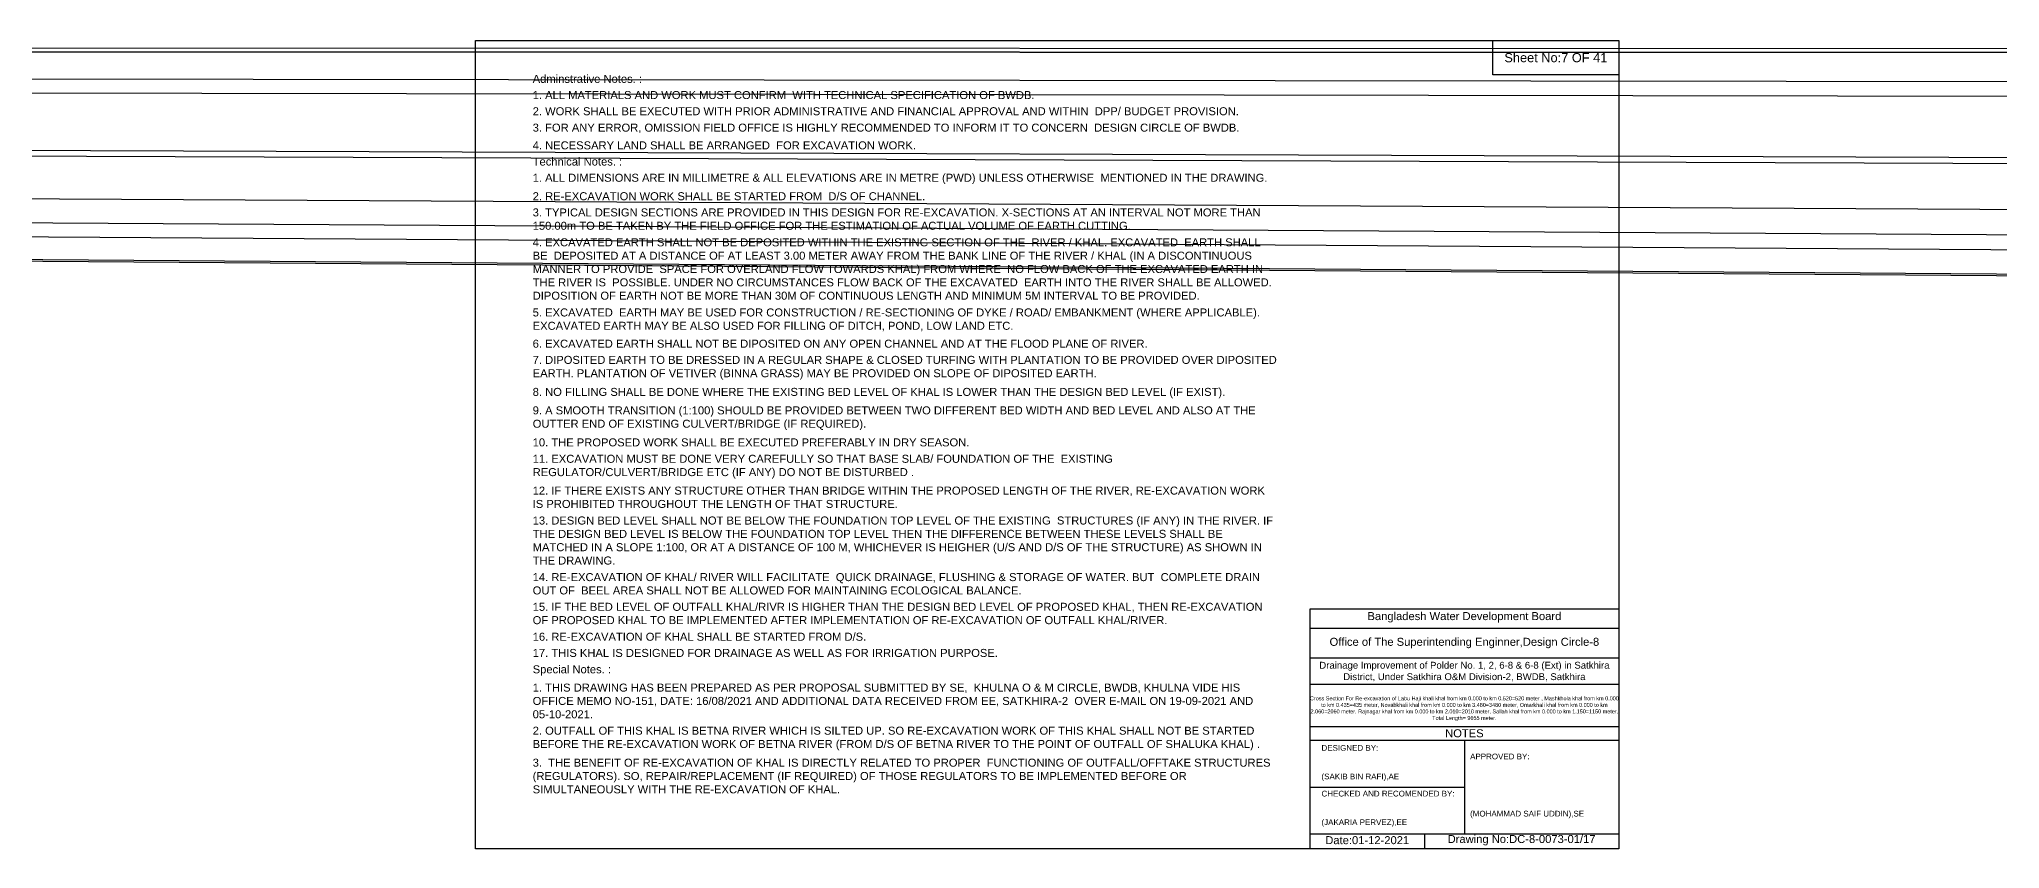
# Model space of a CAD drawing. Header units: inches. Extents: x 0 to 506000, y -4242 to 7.
# Drawn here: x 157710 to 168000, y -4242 to 7 of the extents above; entities that cross this region are included whole.
import ezdxf

# ---------------------------------------------------------------- set-up
doc = ezdxf.new("R2010")
doc.units = ezdxf.units.IN
doc.header["$LTSCALE"] = 7
doc.header["$MEASUREMENT"] = 0
doc.layers.add('Cross Section Labels', color=7, linetype='Continuous', lineweight=9)
doc.styles.get("Standard").update_dxf_attribs({"font": 'arial.ttf'})
doc.dimstyles.get("Standard").update_dxf_attribs({"dimtxt": 0.18, "dimasz": 0.18, "dimexe": 0.18, "dimexo": 0.0625, "dimgap": 0.09, "dimtad": 0, "dimtih": 1, "dimtoh": 1, "dimdec": 4, "dimzin": 0, "dimdsep": 46, "dimtxsty": 'Standard', "dimcen": 0.09, "dimadec": 0, "dimazin": 0, "dimtfac": 1, "dimtdec": 4, "dimtofl": 0, "dimtmove": 0, "dimatfit": 3, "dimfxl": 1, "dimtolj": 1, "dimtzin": 0, "dimarcsym": 0})

msp = doc.modelspace()

# ---------------------------------------------------------------- linework, layer by layer
for points in [[(160000, 0), (166000, 0), (166000, -4242), (160000, -4242)], [(165340, 0), (166000, 0), (166000, -180), (165340, -180)]]:
    msp.add_lwpolyline(points, close=True)
for points in [[(164380, -4242), (164380, -2982), (166000, -2982)], [(164380, -3084), (166000, -3084)], [(164380, -3240), (166000, -3240)], [(164380, -3378), (166000, -3378)], [(164380, -3600), (166000, -3600)], [(164380, -3672), (166000, -3672)], [(165190, -3672), (165190, -4164)], [(164380, -3918), (165190, -3918)], [(164380, -4164), (166000, -4164)], [(164980, -4164), (164980, -4242)]]:
    msp.add_lwpolyline(points)

# ---------------------------------------------------------------- texts
at = {"attachment_point": 5}
for s, insert, char_height in [('Sheet No:7 OF 41', (165670, -90), 48), ('Bangladesh Water Development Board', (165190, -3027), 42), ('Office of The Superintending Enginner,Design Circle-8', (165190, -3162), 42)]:
    msp.add_mtext(s, dxfattribs=dict(at, insert=insert, char_height=char_height))
for s, insert, char_height, width, attachment_point in [('Adminstrative Notes. :', (160300, -180), 42, 3900, 1), ('1. ALL MATERIALS AND WORK MUST CONFIRM  WITH TECHNICAL SPECIFICATION OF BWDB.', (160300, -265), 42, 3900, 1), ('2. WORK SHALL BE EXECUTED WITH PRIOR ADMINISTRATIVE AND FINANCIAL APPROVAL AND WITHIN  DPP/ BUDGET PROVISION.', (160300, -350), 42, 3900, 1), ('3. FOR ANY ERROR, OMISSION FIELD OFFICE IS HIGHLY RECOMMENDED TO INFORM IT TO CONCERN  DESIGN CIRCLE OF BWDB.', (160300, -436), 42, 3900, 1), ('4. NECESSARY LAND SHALL BE ARRANGED  FOR EXCAVATION WORK. ', (160300, -529), 42, 3900, 1), ('Technical Notes. :', (160300, -614), 42, 3900, 1), ('1. ALL DIMENSIONS ARE IN MILLIMETRE & ALL ELEVATIONS ARE IN METRE (PWD) UNLESS OTHERWISE  MENTIONED IN THE DRAWING.', (160300, -699), 42, 3900, 1), ('2. RE-EXCAVATION WORK SHALL BE STARTED FROM  D/S OF CHANNEL.', (160300, -796), 42, 3900, 1), ('3. TYPICAL DESIGN SECTIONS ARE PROVIDED IN THIS DESIGN FOR RE-EXCAVATION. X-SECTIONS AT AN INTERVAL NOT MORE THAN 150.00m TO BE TAKEN BY THE FIELD OFFICE FOR THE ESTIMATION OF ACTUAL VOLUME OF EARTH CUTTING.', (160300, -881), 42, 3900, 1), ('4. EXCAVATED EARTH SHALL NOT BE DEPOSITED WITHIN THE EXISTING SECTION OF THE  RIVER / KHAL. EXCAVATED  EARTH SHALL BE  DEPOSITED AT A DISTANCE OF AT LEAST 3.00 METER AWAY FROM THE BANK LINE OF THE RIVER / KHAL (IN A DISCONTINUOUS  MANNER TO PROVIDE  SPACE FOR OVERLAND FLOW TOWARDS KHAL) FROM WHERE  NO FLOW BACK OF THE EXCAVATED EARTH IN THE RIVER IS  POSSIBLE. UNDER NO CIRCUMSTANCES FLOW BACK OF THE EXCAVATED  EARTH INTO THE RIVER SHALL BE ALLOWED. DIPOSITION OF EARTH NOT BE MORE THAN 30M OF CONTINUOUS LENGTH AND MINIMUM 5M INTERVAL TO BE PROVIDED.', (160300, -1038), 42, 3900, 1), ('5. EXCAVATED  EARTH MAY BE USED FOR CONSTRUCTION / RE-SECTIONING OF DYKE / ROAD/ EMBANKMENT (WHERE APPLICABLE). EXCAVATED EARTH MAY BE ALSO USED FOR FILLING OF DITCH, POND, LOW LAND ETC.', (160300, -1406), 42, 3900, 1), ('6. EXCAVATED EARTH SHALL NOT BE DIPOSITED ON ANY OPEN CHANNEL AND AT THE FLOOD PLANE OF RIVER.', (160300, -1570), 42, 3900, 1), ('7. DIPOSITED EARTH TO BE DRESSED IN A REGULAR SHAPE & CLOSED TURFING WITH PLANTATION TO BE PROVIDED OVER DIPOSITED EARTH. PLANTATION OF VETIVER (BINNA GRASS) MAY BE PROVIDED ON SLOPE OF DIPOSITED EARTH.^J', (160300, -1655), 42, 3900, 1), ('8. NO FILLING SHALL BE DONE WHERE THE EXISTING BED LEVEL OF KHAL IS LOWER THAN THE DESIGN BED LEVEL (IF EXIST).', (160300, -1823), 42, 3900, 1), ('9. A SMOOTH TRANSITION (1:100) SHOULD BE PROVIDED BETWEEN TWO DIFFERENT BED WIDTH AND BED LEVEL AND ALSO AT THE OUTTER END OF EXISTING CULVERT/BRIDGE (IF REQUIRED).', (160300, -1920), 42, 3900, 1), ('10. THE PROPOSED WORK SHALL BE EXECUTED PREFERABLY IN DRY SEASON.', (160300, -2088), 42, 3900, 1), ('11. EXCAVATION MUST BE DONE VERY CAREFULLY SO THAT BASE SLAB/ FOUNDATION OF THE  EXISTING REGULATOR/CULVERT/BRIDGE ETC (IF ANY) DO NOT BE DISTURBED .^J', (160300, -2174), 42, 3900, 1), ('12. IF THERE EXISTS ANY STRUCTURE OTHER THAN BRIDGE WITHIN THE PROPOSED LENGTH OF THE RIVER, RE-EXCAVATION WORK IS PROHIBITED THROUGHOUT THE LENGTH OF THAT STRUCTURE.', (160300, -2341), 42, 3900, 1), ('13. DESIGN BED LEVEL SHALL NOT BE BELOW THE FOUNDATION TOP LEVEL OF THE EXISTING  STRUCTURES (IF ANY) IN THE RIVER. IF THE DESIGN BED LEVEL IS BELOW THE FOUNDATION TOP LEVEL THEN THE DIFFERENCE BETWEEN THESE LEVELS SHALL BE MATCHED IN A SLOPE 1:100, OR AT A DISTANCE OF 100 M, WHICHEVER IS HEIGHER (U/S AND D/S OF THE STRUCTURE) AS SHOWN IN THE DRAWING.', (160300, -2498), 42, 3900, 1), ('14. RE-EXCAVATION OF KHAL/ RIVER WILL FACILITATE  QUICK DRAINAGE, FLUSHING & STORAGE OF WATER. BUT  COMPLETE DRAIN OUT OF  BEEL AREA SHALL NOT BE ALLOWED FOR MAINTAINING ECOLOGICAL BALANCE.', (160300, -2795), 42, 3900, 1), ('15. IF THE BED LEVEL OF OUTFALL KHAL/RIVR IS HIGHER THAN THE DESIGN BED LEVEL OF PROPOSED KHAL, THEN RE-EXCAVATION OF PROPOSED KHAL TO BE IMPLEMENTED AFTER IMPLEMENTATION OF RE-EXCAVATION OF OUTFALL KHAL/RIVER.', (160300, -2951), 42, 3900, 1), ('16. RE-EXCAVATION OF KHAL SHALL BE STARTED FROM D/S.', (160300, -3108), 42, 3900, 1), ('Special Notes. :', (160300, -3279), 42, 3900, 1), ('17. THIS KHAL IS DESIGNED FOR DRAINAGE AS WELL AS FOR IRRIGATION PURPOSE.^J', (160300, -3193), 42, 3900, 1), ('Drainage Improvement of Polder No. 1, 2, 6-8 & 6-8 (Ext) in Satkhira District, Under Satkhira O&M Division-2, BWDB, Satkhira', (165190, -3312), 36, 1680, 5), ('1. THIS DRAWING HAS BEEN PREPARED AS PER PROPOSAL SUBMITTED BY SE,  KHULNA O & M CIRCLE, BWDB, KHULNA VIDE HIS OFFICE MEMO NO-151, DATE: 16/08/2021 AND ADDITIONAL DATA RECEIVED FROM EE, SATKHIRA-2  OVER E-MAIL ON 19-09-2021 AND 05-10-2021.^J', (160300, -3375), 42, 3900, 1), ('Cross Section For Re-excavation of Labu Haji khali khal from km 0.000 to km 0.520=520 meter , Mashkhola khal from km 0.000 to km 0.435=435 meter, Novabkhali khal from km 0.000 to km 3.480=3480 meter, Omarkhali khal from km 0.000 to km 2.060=2060 meter, Rajnagar khal from km 0.000 to km 2.010=2010 meter, Sallah khal from km 0.000 to km 1.150=1150 meter, Total Length= 9655 meter. ', (165190, -3507), 20.561, 1620, 5), ('2. OUTFALL OF THIS KHAL IS BETNA RIVER WHICH IS SILTED UP. SO RE-EXCAVATION WORK OF THIS KHAL SHALL NOT BE STARTED BEFORE THE RE-EXCAVATION WORK OF BETNA RIVER (FROM D/S OF BETNA RIVER TO THE POINT OF OUTFALL OF SHALUKA KHAL) .   ', (160300, -3601), 42, 3900, 1), ('DESIGNED BY:^J^J^J(SAKIB BIN RAFI),AE', (164440, -3792), 30, 840, 4), ('NOTES', (165190, -3636), 42, 1680, 5), ('3.  THE BENEFIT OF RE-EXCAVATION OF KHAL IS DIRECTLY RELATED TO PROPER  FUNCTIONING OF OUTFALL/OFFTAKE STRUCTURES (REGULATORS). SO, REPAIR/REPLACEMENT (IF REQUIRED) OF THOSE REGULATORS TO BE IMPLEMENTED BEFORE OR SIMULTANEOUSLY WITH THE RE-EXCAVATION OF KHAL.        ', (160300, -3769), 42, 3900, 1), ('APPROVED BY:^J^J^J^J^J^J(MOHAMMAD SAIF UDDIN),SE', (165220, -3912), 30, 840, 4), ('CHECKED AND RECOMENDED BY:^J^J^J(JAKARIA PERVEZ),EE', (164440, -4032), 30, 840, 4), ('Date:01-12-2021', (164680, -4197), 42, 840, 5), ('Drawing No:DC-8-0073-01/17', (165490, -4197), 42, 1320, 5)]:
    msp.add_mtext(s, dxfattribs=dict(insert=insert, char_height=char_height, width=width, attachment_point=attachment_point))

# ---------------------------------------------------------------- leaders
at = {"layer": 'Cross Section Labels', "annotation_type": 0, "has_hookline": 1, "hookline_direction": 0, "text_width": 497}
for points in [[(0, 0), (242808, -1783), (242988, -1783)], [(0, 0), (262714, -1592), (262894, -1592)], [(0, 0), (272532, -347), (272712, -347)], [(0, 0), (273030, -1989), (273210, -1989)], [(0, 0), (283272, -1851), (283452, -1851)], [(0, 0), (292196, -508), (292286, -114), (292330, -114)], [(0, 0), (323900, -1706), (324080, -1706)], [(0, 0), (403262, -146), (403442, -146)], [(0, 0), (413300, -154), (413480, -154)], [(0, 0), (412980, -1586), (413160, -1586)], [(0, 0), (443222, -1617), (443402, -1617)], [(0, 0), (452718, -111), (452897, -111)]]:
    msp.add_leader(points, dimstyle='Standard', override={"dimasz": 43.2}, dxfattribs=at)

doc.saveas('drawing.dxf')
